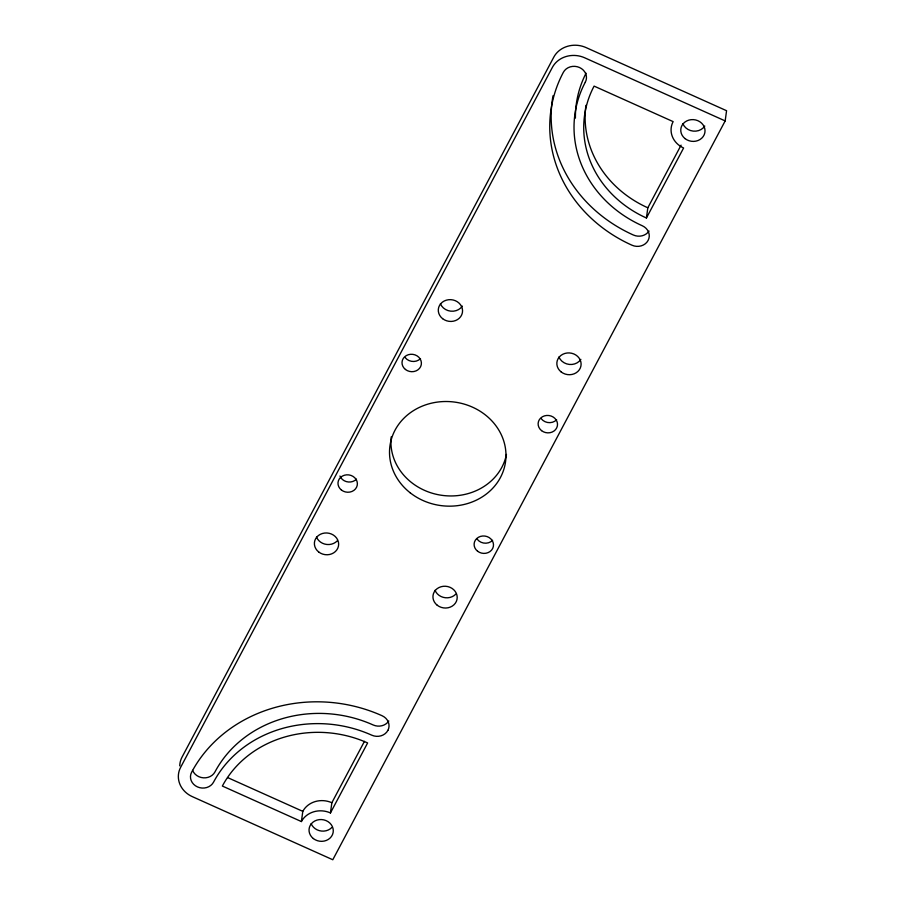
<?xml version="1.0" encoding="UTF-8"?>
<svg xmlns="http://www.w3.org/2000/svg" width="905" height="905" viewBox="0 0 905 905"><rect width="100%" height="100%" fill="white"/><g stroke="black" fill="none" stroke-linecap="round" stroke-linejoin="round"><path stroke-width="1.36" d="M301.399 821.559A21.878 19.582 7.8 0 1 330.449 812.939L367.622 742.948A109.381 97.887 7.8 0 0 222.359 786.049L301.399 821.559L302.802 811.355A21.878 19.582 7.8 0 1 331.852 802.735L364.455 741.342M330.449 812.939L331.852 802.735M646.43 217.992L683.603 148.001A21.878 19.582 7.8 0 1 673.139 121.621L594.099 86.111A109.381 97.887 7.8 0 0 646.43 217.992L647.822 207.788L681.08 145.162M725.177 120.919L584.664 57.784A24.311 21.754 7.8 0 0 552.389 67.366L180.649 767.304A24.311 21.754 7.8 0 0 192.279 796.615L332.791 859.75L725.177 120.919L726.568 110.715L586.067 47.58A24.311 21.754 7.8 0 0 553.781 57.151L182.052 757.1A24.311 21.754 7.8 0 0 179.744 765.868M227.585 777.565L302.802 811.355M462.308 306.094A12.15 10.871 7.8 0 1 450.724 311.162A12.15 10.871 7.8 0 1 440.407 303.718M455.735 594.2A12.15 10.871 7.8 0 1 435.056 590.309M556.632 419.762A9.717 8.699 7.8 0 1 541.247 418.698M337.18 540.93A12.15 10.871 7.8 0 1 316.501 537.038M506.461 454.423A58.339 52.207 7.8 0 1 441.097 495.216A58.339 52.207 7.8 0 1 391.209 436.877M356.491 479.141A9.717 8.699 7.8 0 1 339.952 476.03M580.863 359.364A12.15 10.871 7.8 0 1 569.279 364.432A12.15 10.871 7.8 0 1 558.962 356.989M492.614 540.308A9.717 8.699 7.8 0 1 477.229 539.244M420.508 358.595A9.717 8.699 7.8 0 1 405.135 357.532M331.83 827.509A12.15 10.871 7.8 0 1 311.139 823.618M388.799 721.002A12.15 10.871 7.8 0 1 373.154 724.962A119.098 106.586 7.8 0 0 214.983 771.897A12.15 10.871 7.8 0 1 203.433 777.836A12.15 10.871 7.8 0 1 192.584 770.347M575.41 118.08A119.098 106.586 7.8 0 1 586.055 73.203M553.023 95.76A143.409 128.34 7.8 0 0 633.364 235.006A12.15 10.871 7.8 0 0 649.021 231.047M647.822 207.788A109.381 97.887 7.8 0 1 585.942 105.342M704.78 126.055A12.15 10.871 7.8 0 1 693.196 131.112A12.15 10.871 7.8 0 1 682.879 123.68M387.894 730.38A12.15 10.871 7.8 0 0 382.08 715.731A143.409 128.34 7.8 0 0 191.622 772.237A12.15 10.871 7.8 0 0 197.437 786.898A12.15 10.871 7.8 0 0 213.58 782.101A119.098 106.586 7.8 0 1 371.751 735.177A12.15 10.871 7.8 0 0 387.894 730.38M313.334 838.55A12.15 10.871 7.8 0 0 333.097 832.691A12.15 10.871 7.8 0 0 317.044 820.077A12.15 10.871 7.8 0 0 313.334 838.55M405.44 369.466A9.717 8.699 7.8 0 0 421.255 364.783A9.717 8.699 7.8 0 0 408.415 354.692A9.717 8.699 7.8 0 0 405.44 369.466M477.535 551.179A9.717 8.699 7.8 0 0 493.349 546.484A9.717 8.699 7.8 0 0 480.51 536.405A9.717 8.699 7.8 0 0 477.535 551.179M561.157 371.932A12.15 10.871 7.8 0 0 580.919 366.061A12.15 10.871 7.8 0 0 564.867 353.448A12.15 10.871 7.8 0 0 561.157 371.932M341.411 490.012A9.717 8.699 7.8 0 0 357.226 485.329A9.717 8.699 7.8 0 0 344.386 475.238A9.717 8.699 7.8 0 0 341.411 490.012M410.169 492.784A58.339 52.207 7.8 0 0 505.058 464.627A58.339 52.207 7.8 0 0 428.02 404.094A58.339 52.207 7.8 0 0 410.169 492.784M318.684 551.971A12.15 10.871 7.8 0 0 338.459 546.111A12.15 10.871 7.8 0 0 322.406 533.498A12.15 10.871 7.8 0 0 318.684 551.971M541.552 430.633A9.717 8.699 7.8 0 0 557.367 425.938A9.717 8.699 7.8 0 0 544.527 415.859A9.717 8.699 7.8 0 0 541.552 430.633M437.239 605.241A12.15 10.871 7.8 0 0 457.014 599.382A12.15 10.871 7.8 0 0 440.961 586.768A12.15 10.871 7.8 0 0 437.239 605.241M442.602 318.662A12.15 10.871 7.8 0 0 462.365 312.791A12.15 10.871 7.8 0 0 446.312 300.177A12.15 10.871 7.8 0 0 442.602 318.662M685.062 138.612A12.15 10.871 7.8 0 0 704.837 132.752A12.15 10.871 7.8 0 0 688.784 120.139A12.15 10.871 7.8 0 0 685.062 138.612M585.32 82.163A119.098 106.586 7.8 0 0 642.301 225.764A12.15 10.871 7.8 0 1 648.116 240.425A12.15 10.871 7.8 0 1 631.973 245.21A143.409 128.34 7.8 0 1 563.363 72.298A12.15 10.871 7.8 0 1 579.505 67.502A12.15 10.871 7.8 0 1 585.32 82.163"/></g></svg>
